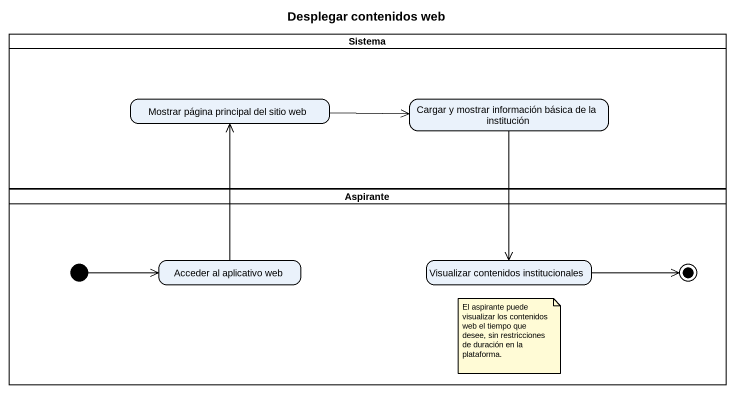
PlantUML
@startuml
title Desplegar contenidos web
hide empty description
state Sistema <<partition>> {
  state "Mostrar página principal del sitio web" as Mostrar_página_principal
  state "Cargar y mostrar información básica de la institución" as Cargar_y_mostrar
}
state Aspirante <<partition>> {
  state "Acceder al aplicativo web" as Acceder_al_aplicativo_web
  state "Visualizar contenidos institucionales" as Visualizar_contenidos
  [*] -right-> Acceder_al_aplicativo_web
  Visualizar_contenidos -right-> [*]
}
Mostrar_página_principal -right-> Cargar_y_mostrar
Cargar_y_mostrar --> Visualizar_contenidos
Acceder_al_aplicativo_web -up-> Mostrar_página_principal
note as N1
  El aspirante puede visualizar los contenidos web el tiempo que desee, sin restricciones de duración en la plataforma.
end note
@enduml
